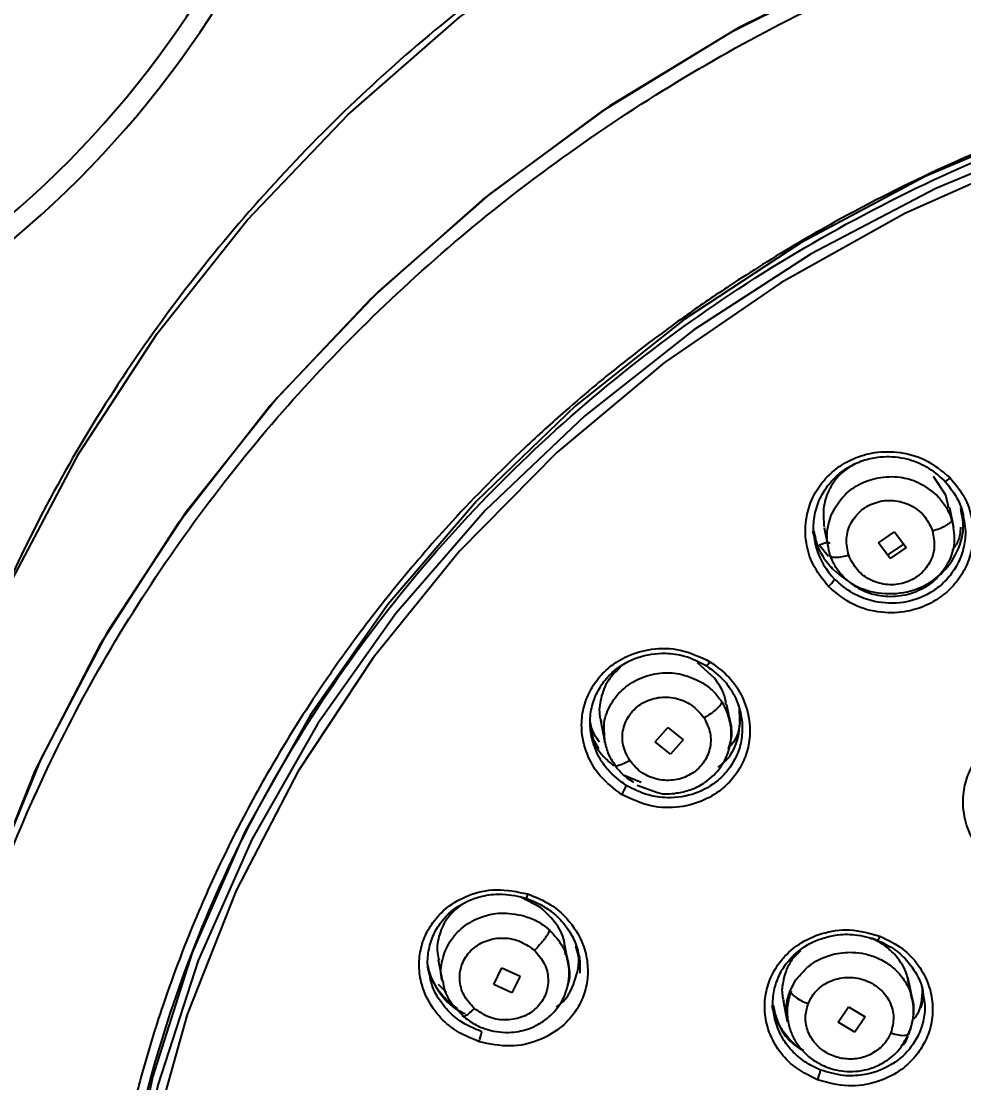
# Model space of a CAD drawing. Header units: millimetres. Extents: x 6110 to 6704, y -3675 to -2835.
# Drawn here: x 6312.05 to 6317.99, y -3189.62 to -3182.94 of the extents above; entities that cross this region are included whole.
import ezdxf

# ---------------------------------------------------------------- set-up
doc = ezdxf.new("R2010")
doc.units = ezdxf.units.MM
doc.header["$LTSCALE"] = 0.1
doc.layers.get('0').update_dxf_attribs({"lineweight": 13})
doc.layers.add('DIM', color=3, linetype='Continuous', lineweight=9)
doc.styles.get("Standard").update_dxf_attribs({"font": 'arial.ttf'})
doc.dimstyles.new('ISO-25', dxfattribs={"dimtxt": 2.5, "dimasz": 2.5, "dimexe": 1.25, "dimexo": 0.625, "dimtad": 1, "dimlfac": 5, "dimtxsty": 'Standard', "dimcen": 2.5, "dimadec": 0, "dimazin": 0, "dimtfac": 1, "dimtmove": 0, "dimatfit": 3, "dimfxl": 0, "dimarcsym": 0})

# ---------------------------------------------------------------- blocks, each defined once
blk = doc.blocks.new('*D64')
at = {"layer": 'Defpoints', "color": 0}
for p in [(6307.9519, -3094.4706), (6411.4918, -3594.1641), (6420.3266, -3594.1641)]:
    blk.add_point(p, dxfattribs=at)
at = {"layer": 'DIM', "color": 0, "lineweight": -2}
for p, q in [((6308.5769, -3094.4706), (6421.5766, -3094.4706)), ((6420.3266, -3098.4706), (6420.3266, -3590.1641)), ((6412.1168, -3594.1641), (6421.5766, -3594.1641))]:
    blk.add_line(p, q, dxfattribs=at)
at = {"layer": 'DIM', "color": 0}
for points in [[(6419.6599, -3098.4706), (6420.9932, -3098.4706), (6420.3266, -3094.4706)], [(6419.6599, -3590.1641), (6420.9932, -3590.1641), (6420.3266, -3594.1641)]]:
    blk.add_solid(points, dxfattribs=at)
at = {"layer": 'DIM', "color": 0, "insert": (6417.0795, -3344.3173), "char_height": 4, "attachment_point": 5, "rotation": 90}
blk.add_mtext('(2280)', dxfattribs=at)

msp = doc.modelspace()

# ---------------------------------------------------------------- linework, layer by layer
at = {"linetype": 'Continuous', "lineweight": 25}
for p, q in [((6317.8761, -3185.924), (6317.7973, -3185.8057)), ((6317.8946, -3186.0054), (6317.8761, -3185.924)), ((6317.1073, -3186.0702), (6317.1078, -3186.0573)), ((6317.9253, -3186.1283), (6317.901, -3186.004)), ((6317.1102, -3186.1287), (6317.1346, -3186.2536)), ((6317.9131, -3186.0776), (6317.9102, -3186.0687)), ((6317.0689, -3186.2386), (6317.0391, -3186.1534)), ((6317.4517, -3186.2241), (6317.5533, -3186.1551)), ((6317.5533, -3186.1551), (6317.6267, -3186.2535)), ((6317.1363, -3186.3107), (6317.0792, -3186.2385)), ((6317.5251, -3186.3224), (6317.4517, -3186.2241)), ((6317.5093, -3186.3012), (6317.6109, -3186.2323)), ((6317.6266, -3186.2533), (6317.525, -3186.3222)), ((6316.4188, -3187.0757), (6316.3116, -3186.9801)), ((6316.4658, -3187.2244), (6316.4606, -3187.2166)), ((6316.5196, -3187.3602), (6316.4968, -3187.2433)), ((6315.7007, -3187.3408), (6315.7281, -3187.4812)), ((6316.0452, -3187.477), (6316.1247, -3187.3871)), ((6316.1247, -3187.3871), (6316.2219, -3187.4646)), ((6315.7299, -3187.4811), (6315.7266, -3187.4234)), ((6316.2218, -3187.4645), (6316.1422, -3187.5543)), ((6316.1424, -3187.5545), (6316.0451, -3187.477)), ((6315.8515, -3187.6881), (6315.9582, -3187.7305)), ((6315.9316, -3187.7498), (6316.0605, -3187.7962)), ((6315.3247, -3188.5199), (6315.1961, -3188.4527)), ((6315.3799, -3188.6615), (6315.3728, -3188.6553)), ((6315.4766, -3188.7969), (6315.4796, -3188.8191)), ((6315.4987, -3188.869), (6315.4771, -3188.7582)), ((6316.9612, -3188.7939), (6316.9069, -3188.849)), ((6314.6798, -3188.8496), (6314.7066, -3188.9866)), ((6315.5719, -3188.8562), (6315.5714, -3188.9339)), ((6315.0293, -3189.006), (6315.0814, -3188.9013)), ((6315.0814, -3188.9013), (6315.1958, -3188.9533)), ((6314.7319, -3189.0557), (6314.6819, -3189.0065)), ((6315.1438, -3189.0579), (6315.0293, -3189.006)), ((6315.1957, -3188.9532), (6315.1436, -3189.0578)), ((6316.8959, -3189.0449), (6316.9319, -3188.9772)), ((6317.635, -3188.957), (6317.647, -3189.0212)), ((6317.6674, -3189.1102), (6317.6451, -3188.996)), ((6316.8516, -3189.1067), (6316.8774, -3189.239)), ((6317.1971, -3189.2428), (6317.2627, -3189.1458)), ((6317.2626, -3189.1457), (6317.369, -3189.2086)), ((6317.369, -3189.2086), (6317.3032, -3189.3058)), ((6317.3036, -3189.3052), (6317.1972, -3189.2423))]:
    msp.add_line(p, q, dxfattribs=at)
at = {"linetype": 'Continuous', "lineweight": 25, "flags": 128}
for points in [[(6311.9997, -3186.4519), (6312.4169, -3185.6609), (6312.9111, -3184.9056), (6313.4782, -3184.1922), (6314.1132, -3183.527), (6314.8109, -3182.9156), (6315.5651, -3182.3632), (6316.3695, -3181.8745), (6317.2173, -3181.4537), (6318.1011, -3181.1044), (6319.0134, -3180.8295), (6319.9466, -3180.6315), (6320.8925, -3180.5119), (6321.8432, -3180.4719), (6322.7904, -3180.5117), (6323.7263, -3180.631)], [(6322.0683, -3181.5723), (6321.1133, -3181.6125), (6320.163, -3181.7326), (6319.2256, -3181.9316), (6318.3091, -3182.2077), (6317.4212, -3182.5586), (6316.5696, -3182.9813), (6315.7615, -3183.4722), (6315.0038, -3184.0272), (6314.303, -3184.6414), (6313.6651, -3185.3096), (6313.0954, -3186.0262), (6312.5989, -3186.7851), (6312.1798, -3187.5796), (6311.8417, -3188.4032), (6311.5874, -3189.2486), (6311.4191, -3190.1088), (6311.3383, -3190.9764), (6311.3457, -3191.844), (6311.4411, -3192.7042), (6311.4877, -3192.9644)], [(6311.8104, -3188.4928), (6312.1424, -3187.6605), (6312.5569, -3186.857), (6313.0504, -3186.0891), (6313.6184, -3185.3635), (6314.2562, -3184.6865), (6314.9582, -3184.064), (6315.7182, -3183.5013), (6316.5298, -3183.0033), (6317.386, -3182.5744), (6318.2792, -3182.2181), (6319.2018, -3181.9377), (6320.1457, -3181.7355), (6321.1028, -3181.6134), (6322.0649, -3181.5723), (6323.0235, -3181.6126), (6323.9705, -3181.734)], [(6322.1372, -3183.0389), (6321.246, -3183.0739), (6320.3595, -3183.1881), (6319.4862, -3183.3804), (6318.6346, -3183.649), (6317.8128, -3183.9912), (6317.0287, -3184.4038), (6316.29, -3184.8828), (6315.6037, -3185.4235), (6314.9764, -3186.0208), (6314.4142, -3186.669), (6313.9225, -3187.3617), (6313.506, -3188.0923), (6313.1687, -3188.8538), (6312.9139, -3189.6388), (6312.7441, -3190.4398), (6312.6608, -3191.2491), (6312.6649, -3192.0588), (6312.7563, -3192.8612), (6312.7897, -3193.0443)], [(6320.3302, -3183.0927), (6320.2867, -3183.1004), (6319.4145, -3183.2974), (6318.5645, -3183.5705), (6317.7448, -3183.9172), (6316.9633, -3184.3339), (6316.2275, -3184.8168), (6315.5447, -3185.3612), (6314.9212, -3185.9618), (6314.3631, -3186.6128), (6313.8759, -3187.308), (6313.4641, -3188.0407), (6313.1318, -3188.8039), (6312.8821, -3189.5901), (6312.7175, -3190.3918), (6312.6395, -3191.2013), (6312.6489, -3192.0108), (6312.7457, -3192.8125), (6312.7707, -3192.9473)], [(6323.7546, -3183.2376), (6322.867, -3183.1261), (6321.9682, -3183.0959), (6321.067, -3183.1475), (6320.1725, -3183.2803), (6319.2936, -3183.4929), (6318.4389, -3183.7834), (6317.6171, -3184.1487), (6316.8361, -3184.5853), (6316.1039, -3185.0888), (6315.4277, -3185.6542), (6314.8142, -3186.2759), (6314.2695, -3186.9477), (6313.799, -3187.6629), (6313.4074, -3188.4145), (6313.0985, -3189.1949), (6312.8756, -3189.9964), (6312.7407, -3190.8111), (6312.6952, -3191.6308), (6312.7396, -3192.4474), (6312.833, -3193.0599)], [(6317.8673, -3185.8329), (6317.8677, -3185.8353), (6317.8695, -3185.8364), (6317.8727, -3185.836), (6317.8772, -3185.8342), (6317.8828, -3185.8311), (6317.8892, -3185.8267), (6317.8961, -3185.8213), (6317.9034, -3185.8151)], [(6317.162, -3186.3879), (6317.1611, -3186.3819), (6317.1566, -3186.3793), (6317.1564, -3186.3792)], [(6316.3666, -3186.9964), (6316.3666, -3186.999), (6316.3675, -3186.9999), (6316.3696, -3186.9991), (6316.3725, -3186.9966), (6316.3763, -3186.9925), (6316.3808, -3186.9871), (6316.3858, -3186.9804), (6316.391, -3186.9727)], [(6315.2335, -3188.4621), (6315.233, -3188.4649), (6315.2331, -3188.4659), (6315.2338, -3188.465), (6315.2351, -3188.4622), (6315.2369, -3188.4577), (6315.2392, -3188.4516), (6315.2418, -3188.4441), (6315.2447, -3188.4356)], [(6317.4433, -3188.7256), (6317.4433, -3188.7285), (6317.4441, -3188.7296), (6317.4457, -3188.7289), (6317.4478, -3188.7263), (6317.4506, -3188.7219), (6317.4538, -3188.716), (6317.4574, -3188.7088), (6317.4611, -3188.7005)], [(6317.5297, -3189.3104), (6317.5542, -3189.318), (6317.5777, -3189.3232), (6317.5991, -3189.3258), (6317.6176, -3189.3257), (6317.6323, -3189.3229), (6317.6425, -3189.3175), (6317.6478, -3189.3098), (6317.648, -3189.3001)]]:
    msp.add_lwpolyline(points, dxfattribs=at)
at = {"linetype": 'Continuous', "lineweight": 25}
for centre, radius, start, end in [((6307.9519, -3179.4706), 6.3125, 295.82625, 0), ((6307.9519, -3179.4706), 6.1875, 296.3878, 0), ((6317.5121, -3186.1253), 0.4697, 196.5399, 224.05857), ((6317.0605, -3186.399), 0.1257, 307.26415, 335.09509), ((6315.6555, -3187.678), 0.2213, 324.03067, 340.418), ((6314.1928, -3189.1092), 0.7871, 340.95614, 345.6807), ((6316.8213, -3189.4902), 0.2716, 334.81558, 348.45139)]:
    msp.add_arc(centre, radius, start, end, dxfattribs=at)
for points, knots in [([(6319.6511, -3180.6395), (6319.3486, -3180.7056), (6318.9235, -3180.7985), (6318.3084, -3180.9844), (6317.7898, -3181.1645), (6317.185, -3181.4142), (6316.567, -3181.7136), (6315.9418, -3182.0672), (6315.3238, -3182.4734), (6314.7231, -3182.9308), (6314.1486, -3183.4373), (6313.6078, -3183.9905), (6313.1072, -3184.5873), (6312.6527, -3185.2244), (6312.2499, -3185.8984), (6311.9025, -3186.605), (6311.6179, -3187.3404), (6311.408, -3188.0356), (6311.3258, -3188.4886), (6311.2904, -3188.6841)], [0, 0, 0, 0, 0.072858, 0.102382, 0.151396, 0.20232, 0.256976, 0.314058, 0.373046, 0.433526, 0.495213, 0.557901, 0.621443, 0.685734, 0.750702, 0.816301, 0.882503, 0.949299, 1, 1, 1, 1]), ([(6321.293, -3200.4848), (6320.8419, -3200.4691), (6319.9316, -3200.4374), (6318.485, -3200.1606), (6316.9759, -3199.6585), (6315.4952, -3198.875), (6314.1777, -3197.8646), (6313.0843, -3196.6701), (6312.2263, -3195.3056), (6311.6675, -3193.8944), (6311.3755, -3192.4687), (6311.3229, -3191.1361), (6311.4712, -3189.8407), (6311.8197, -3188.5137), (6312.4334, -3187.1212), (6313.3515, -3185.7431), (6314.5158, -3184.505), (6315.8723, -3183.4637), (6317.4071, -3182.6293), (6318.9812, -3182.0699), (6320.5618, -3181.737), (6321.5761, -3181.6974), (6322.0888, -3181.6773)], [0, 0, 0, 0, 0.041768, 0.084276, 0.137195, 0.191649, 0.244568, 0.299021, 0.351941, 0.406395, 0.452689, 0.499999, 0.541767, 0.584275, 0.637195, 0.691649, 0.744569, 0.799023, 0.851943, 0.906397, 0.952691, 1, 1, 1, 1]), ([(6321.7991, -3182.9463), (6321.7228, -3182.9478), (6321.4152, -3182.9538), (6320.9046, -3183.0029), (6320.3409, -3183.0865), (6319.7717, -3183.2015), (6319.1895, -3183.3525), (6318.5172, -3183.5773), (6317.8481, -3183.8541), (6317.2445, -3184.1583), (6316.8006, -3184.4197), (6316.4922, -3184.6179), (6316.2278, -3184.799), (6315.9468, -3185.007), (6315.6936, -3185.2098), (6315.4567, -3185.4118), (6315.1478, -3185.6932), (6314.7944, -3186.0517), (6314.4351, -3186.4658), (6314.1602, -3186.8203), (6313.8784, -3187.2214), (6313.6197, -3187.6377), (6313.3695, -3188.1065), (6313.1466, -3188.5897), (6312.9579, -3189.0844), (6312.8183, -3189.5422), (6312.7212, -3189.9298), (6312.6377, -3190.3432), (6312.5699, -3190.8104), (6312.5493, -3191.1498), (6312.5397, -3191.309)], [0, 0, 0, 0, 0.016152, 0.06518, 0.108195, 0.136441, 0.187727, 0.235089, 0.286244, 0.341117, 0.378772, 0.39631, 0.419682, 0.447617, 0.471622, 0.489801, 0.515124, 0.562464, 0.599762, 0.635688, 0.661677, 0.708732, 0.745176, 0.781227, 0.829118, 0.865649, 0.890819, 0.920962, 0.962932, 1, 1, 1, 1]), ([(6317.1366, -3186.499), (6317.0998, -3186.4528), (6317.0338, -3186.3699), (6316.9891, -3186.2145), (6316.9905, -3186.0717), (6317.0317, -3185.9416), (6317.095, -3185.8405), (6317.1786, -3185.7577), (6317.2831, -3185.6937), (6317.4143, -3185.651), (6317.5743, -3185.6451), (6317.754, -3185.691), (6317.8517, -3185.7722), (6317.9034, -3185.8151)], [0, 0, 0, 0, 0.108631, 0.194826, 0.299315, 0.374762, 0.450157, 0.520778, 0.591354, 0.673529, 0.769049, 0.877865, 1, 1, 1, 1]), ([(6317.0618, -3186.259), (6317.0539, -3186.2237), (6317.0383, -3186.1534), (6317.0473, -3186.0449), (6317.08, -3185.9433), (6317.1352, -3185.8544), (6317.207, -3185.782), (6317.2929, -3185.7271), (6317.3867, -3185.6927), (6317.5007, -3185.6756), (6317.627, -3185.6884), (6317.7619, -3185.7403), (6317.8313, -3185.8013), (6317.8673, -3185.8329)], [0, 0, 0, 0, 0.088169, 0.175692, 0.26419, 0.348273, 0.428647, 0.50922, 0.590806, 0.664292, 0.780383, 0.886225, 1, 1, 1, 1]), ([(6317.3051, -3185.7266), (6317.2759, -3185.7437), (6317.2101, -3185.7824), (6317.142, -3185.8773), (6317.0989, -3185.9963), (6317.1058, -3186.08), (6317.1094, -3186.1242)], [0, 0, 0, 0, 0.209135, 0.47089, 0.720112, 1, 1, 1, 1]), ([(6317.9034, -3185.8151), (6317.9364, -3185.8555), (6317.9975, -3185.9303), (6318.0496, -3186.083), (6318.0524, -3186.2336), (6318.0086, -3186.371), (6317.9468, -3186.4715), (6317.8657, -3186.5525), (6317.7618, -3186.6184), (6317.6287, -3186.6632), (6317.4645, -3186.6694), (6317.2844, -3186.6223), (6317.1875, -3186.5414), (6317.1366, -3186.499)], [0, 0, 0, 0, 0.095996, 0.177913, 0.298894, 0.374666, 0.447729, 0.518075, 0.585697, 0.672417, 0.770398, 0.879589, 1, 1, 1, 1]), ([(6317.1544, -3186.0499), (6317.175, -3186.0111), (6317.2156, -3185.9345), (6317.3227, -3185.853), (6317.45, -3185.8067), (6317.5819, -3185.804), (6317.7147, -3185.8402), (6317.7829, -3185.8954), (6317.8208, -3185.9261)], [0, 0, 0, 0, 0.169354, 0.333879, 0.496592, 0.66833, 0.815574, 1, 1, 1, 1]), ([(6317.8673, -3185.8329), (6317.9, -3185.8733), (6317.9424, -3185.9256), (6317.9699, -3185.9948), (6317.9825, -3186.0309), (6317.9852, -3186.0536), (6317.987, -3186.0683)], [0, 0, 0, 0, 0.571601, 0.741586, 0.833634, 1, 1, 1, 1]), ([(6317.2643, -3186.3022), (6317.2568, -3186.2676), (6317.2417, -3186.1988), (6317.2734, -3186.0959), (6317.3407, -3186.0134), (6317.4369, -3185.9624), (6317.5471, -3185.9507), (6317.6538, -3185.9808), (6317.7442, -3186.0471), (6317.775, -3186.1117), (6317.7904, -3186.144)], [0, 0, 0, 0, 0.126075, 0.250713, 0.374166, 0.497369, 0.621398, 0.746857, 0.873516, 1, 1, 1, 1]), ([(6317.1482, -3186.3035), (6317.1371, -3186.2577), (6317.1166, -3186.1725), (6317.1424, -3186.0886), (6317.1544, -3186.0499)], [0, 0, 0, 0, 0.538354, 1, 1, 1, 1]), ([(6317.162, -3186.3879), (6317.2113, -3186.4294), (6317.3075, -3186.5106), (6317.4958, -3186.5543), (6317.6784, -3186.5311), (6317.8362, -3186.4431), (6317.9463, -3186.3037), (6317.9982, -3186.1471), (6317.9775, -3186.0465), (6317.9693, -3186.0063)], [0, 0, 0, 0, 0.1574, 0.307157, 0.456812, 0.600494, 0.74341, 0.89736, 1, 1, 1, 1]), ([(6317.987, -3186.0683), (6317.9917, -3186.0906), (6318.0033, -3186.1454), (6317.9942, -3186.2378), (6317.9637, -3186.3376), (6317.9084, -3186.4284), (6317.8353, -3186.5026), (6317.7301, -3186.5698), (6317.5824, -3186.6125), (6317.4225, -3186.5992), (6317.28, -3186.544), (6317.2121, -3186.4847), (6317.1745, -3186.4519)], [0, 0, 0, 0, 0.05771, 0.141958, 0.233258, 0.322067, 0.408519, 0.492757, 0.630263, 0.778213, 0.876982, 1, 1, 1, 1]), ([(6317.9131, -3186.0776), (6317.9219, -3186.1222), (6317.9385, -3186.2056), (6317.9056, -3186.3315), (6317.8369, -3186.438), (6317.7324, -3186.5188), (6317.6086, -3186.5625), (6317.4793, -3186.5662), (6317.3463, -3186.5322), (6317.2755, -3186.4752), (6317.2368, -3186.444)], [0, 0, 0, 0, 0.134276, 0.250726, 0.376795, 0.499506, 0.622179, 0.74053, 0.858029, 1, 1, 1, 1]), ([(6317.9131, -3186.0776), (6317.9119, -3186.0827), (6317.9102, -3186.0907), (6317.8951, -3186.104), (6317.8793, -3186.1147), (6317.8596, -3186.1253), (6317.8311, -3186.138), (6317.8076, -3186.1454), (6317.7924, -3186.1502)], [0, 0, 0, 0, 0.243271, 0.373729, 0.506244, 0.637838, 0.765651, 1, 1, 1, 1]), ([(6317.9683, -3186.1254), (6317.9662, -3186.1557), (6317.9623, -3186.2097), (6317.9287, -3186.2529), (6317.914, -3186.272)], [0, 0, 0, 0, 0.559395, 1, 1, 1, 1]), ([(6317.0457, -3186.1484), (6317.0512, -3186.1819), (6317.0658, -3186.2713), (6317.125, -3186.343), (6317.162, -3186.3879)], [0, 0, 0, 0, 0.3752555, 1, 1, 1, 1]), ([(6317.7924, -3186.1502), (6317.7988, -3186.1843), (6317.8116, -3186.252), (6317.7785, -3186.3524), (6317.711, -3186.4329), (6317.6156, -3186.4825), (6317.5073, -3186.4936), (6317.4021, -3186.4645), (6317.3115, -3186.3993), (6317.2801, -3186.3347), (6317.2643, -3186.3022)], [0, 0, 0, 0, 0.125218, 0.248566, 0.372043, 0.495668, 0.618933, 0.743085, 0.870615, 1, 1, 1, 1]), ([(6317.7904, -3186.144), (6317.7907, -3186.145), (6317.7914, -3186.1471), (6317.7921, -3186.1492), (6317.7924, -3186.1502)], [0, 0, 0, 0, 0.500272, 1, 1, 1, 1]), ([(6317.1448, -3186.2295), (6317.1438, -3186.2272), (6317.1422, -3186.2238), (6317.1336, -3186.2227), (6317.1223, -3186.2236), (6317.104, -3186.2281), (6317.0872, -3186.2352), (6317.0792, -3186.2385)], [0, 0, 0, 0, 0.247721, 0.37871, 0.510863, 0.766994, 1, 1, 1, 1]), ([(6317.2643, -3186.3022), (6317.2504, -3186.306), (6317.2212, -3186.3142), (6317.1828, -3186.3184), (6317.1548, -3186.3155), (6317.1504, -3186.3074), (6317.1482, -3186.3035)], [0, 0, 0, 0, 0.23287, 0.488868, 0.751054, 1, 1, 1, 1]), ([(6317.2368, -3186.444), (6317.2179, -3186.4228), (6317.1803, -3186.3806), (6317.1589, -3186.3292), (6317.1482, -3186.3035)], [0, 0, 0, 0, 0.499996, 1, 1, 1, 1]), ([(6315.8346, -3187.808), (6315.7868, -3187.7721), (6315.7009, -3187.7078), (6315.6163, -3187.5686), (6315.5794, -3187.4311), (6315.5843, -3187.2964), (6315.6184, -3187.1845), (6315.6768, -3187.0855), (6315.7604, -3186.9997), (6315.8756, -3186.9283), (6316.0282, -3186.8855), (6316.2138, -3186.888), (6316.3297, -3186.9434), (6316.391, -3186.9727)], [0, 0, 0, 0, 0.108631, 0.194826, 0.299315, 0.374762, 0.450157, 0.520778, 0.591354, 0.673529, 0.769049, 0.877865, 1, 1, 1, 1]), ([(6315.6577, -3187.4922), (6315.6495, -3187.4597), (6315.6325, -3187.3925), (6315.6375, -3187.2877), (6315.6668, -3187.1863), (6315.7198, -3187.0962), (6315.8055, -3187.0076), (6315.9371, -3186.9346), (6316.0928, -3186.9122), (6316.2425, -3186.933), (6316.3224, -3186.9738), (6316.3666, -3186.9964)], [0, 0, 0, 0, 0.090505, 0.187212, 0.283255, 0.377215, 0.469258, 0.613145, 0.768074, 0.871457, 1, 1, 1, 1]), ([(6316.391, -3186.9727), (6316.4336, -3187.0039), (6316.5125, -3187.0617), (6316.6036, -3187.1964), (6316.6467, -3187.3406), (6316.6411, -3187.4829), (6316.6084, -3187.5938), (6316.5519, -3187.6905), (6316.4694, -3187.7779), (6316.353, -3187.8519), (6316.1964, -3187.8959), (6316.0101, -3187.8923), (6315.895, -3187.837), (6315.8346, -3187.808)], [0, 0, 0, 0, 0.095996, 0.177913, 0.298894, 0.374666, 0.447729, 0.518075, 0.585697, 0.672417, 0.770398, 0.879589, 1, 1, 1, 1]), ([(6316.3666, -3186.9964), (6316.4088, -3187.0277), (6316.4634, -3187.0683), (6316.5087, -3187.1283), (6316.5423, -3187.1796), (6316.5771, -3187.2519), (6316.5878, -3187.3212), (6316.5929, -3187.3538)], [0, 0, 0, 0, 0.350511, 0.454747, 0.511192, 0.77045, 1, 1, 1, 1]), ([(6315.8265, -3187.0069), (6315.7992, -3187.0335), (6315.7421, -3187.0892), (6315.7013, -3187.2002), (6315.6885, -3187.293), (6315.704, -3187.3414), (6315.7075, -3187.3524)], [0, 0, 0, 0, 0.291419, 0.608859, 0.9111, 1, 1, 1, 1]), ([(6315.7266, -3187.4234), (6315.725, -3187.4071), (6315.7191, -3187.3482), (6315.7553, -3187.2498), (6315.832, -3187.1464), (6315.9438, -3187.0723), (6316.0704, -3187.039), (6316.2089, -3187.0428), (6316.29, -3187.0799), (6316.3351, -3187.1005)], [0, 0, 0, 0, 0.060859, 0.219907, 0.374418, 0.527229, 0.688515, 0.826798, 1, 1, 1, 1]), ([(6316.4922, -3187.244), (6316.491, -3187.2309), (6316.4855, -3187.1697), (6316.4482, -3187.1171), (6316.4188, -3187.0757)], [0, 0, 0, 0, 0.213429, 1, 1, 1, 1]), ([(6315.8855, -3187.5955), (6315.8689, -3187.564), (6315.8359, -3187.5014), (6315.8389, -3187.3951), (6315.8817, -3187.3002), (6315.9609, -3187.2288), (6316.0639, -3187.192), (6316.175, -3187.1962), (6316.28, -3187.239), (6316.327, -3187.294), (6316.3505, -3187.3214)], [0, 0, 0, 0, 0.1260748, 0.250713, 0.374166, 0.4973687, 0.6213976, 0.7468575, 0.8735163, 1, 1, 1, 1]), ([(6316.4658, -3187.2244), (6316.4642, -3187.2302), (6316.4619, -3187.2392), (6316.4474, -3187.2566), (6316.4326, -3187.2713), (6316.4145, -3187.2866), (6316.3887, -3187.3061), (6316.3677, -3187.3187), (6316.3541, -3187.3269)], [0, 0, 0, 0, 0.2432711, 0.373729, 0.5062443, 0.6378379, 0.765651, 1, 1, 1, 1]), ([(6316.4434, -3187.6371), (6316.465, -3187.6189), (6316.5297, -3187.564), (6316.5864, -3187.4235), (6316.5785, -3187.3073), (6316.5744, -3187.2471)], [0, 0, 0, 0, 0.193496, 0.582044, 1, 1, 1, 1]), ([(6316.4658, -3187.2244), (6316.4861, -3187.265), (6316.5239, -3187.3409), (6316.5314, -3187.4479), (6316.5107, -3187.5031), (6316.5038, -3187.5215)], [0, 0, 0, 0, 0.434165, 0.810689, 1, 1, 1, 1]), ([(6316.3541, -3187.3269), (6316.3695, -3187.3582), (6316.4, -3187.4203), (6316.3949, -3187.5245), (6316.3515, -3187.6176), (6316.2727, -3187.6874), (6316.1712, -3187.7232), (6316.0619, -3187.7196), (6315.957, -3187.6779), (6315.9094, -3187.6231), (6315.8855, -3187.5955)], [0, 0, 0, 0, 0.125218, 0.248566, 0.372043, 0.495668, 0.618933, 0.743085, 0.870615, 1, 1, 1, 1]), ([(6316.0605, -3187.7962), (6316.0613, -3187.7964), (6316.0989, -3187.8101), (6316.1723, -3187.8026), (6316.2694, -3187.7823), (6316.3642, -3187.736), (6316.4405, -3187.667), (6316.4927, -3187.583), (6316.5209, -3187.5003), (6316.5302, -3187.4038), (6316.5139, -3187.3388), (6316.5054, -3187.3048)], [0, 0, 0, 0, 0.00299, 0.149566, 0.259544, 0.377604, 0.540195, 0.638849, 0.748516, 0.868866, 1, 1, 1, 1]), ([(6316.3505, -3187.3214), (6316.3511, -3187.3223), (6316.3523, -3187.3242), (6316.3535, -3187.326), (6316.3541, -3187.3269)], [0, 0, 0, 0, 0.500272, 1, 1, 1, 1]), ([(6316.5005, -3187.2926), (6316.5026, -3187.2985), (6316.5051, -3187.3061), (6316.5037, -3187.3138), (6316.5034, -3187.3154)], [0, 0, 0, 0, 0.787818, 1, 1, 1, 1]), ([(6316.5776, -3187.3212), (6316.578, -3187.3251), (6316.5843, -3187.3862), (6316.5583, -3187.4627), (6316.5112, -3187.5135), (6316.5038, -3187.5215)], [0, 0, 0, 0, 0.053547, 0.8509, 1, 1, 1, 1]), ([(6315.6373, -3187.3716), (6315.6384, -3187.3865), (6315.6434, -3187.458), (6315.6963, -3187.5538), (6315.7638, -3187.6101), (6315.7863, -3187.6288)], [0, 0, 0, 0, 0.149391, 0.717026, 1, 1, 1, 1]), ([(6315.6956, -3187.4795), (6315.6771, -3187.4541), (6315.6495, -3187.4163), (6315.6417, -3187.3716), (6315.6391, -3187.3569)], [0, 0, 0, 0, 0.669602, 1, 1, 1, 1]), ([(6315.692, -3187.5214), (6315.6796, -3187.5015), (6315.6562, -3187.4643), (6315.6455, -3187.4226), (6315.6405, -3187.4031)], [0, 0, 0, 0, 0.531807, 1, 1, 1, 1]), ([(6316.5929, -3187.3538), (6316.5935, -3187.3894), (6316.5947, -3187.4596), (6316.5644, -3187.5597), (6316.5139, -3187.6481), (6316.4303, -3187.737), (6316.2996, -3187.8123), (6316.142, -3187.8366), (6315.9901, -3187.8163), (6315.909, -3187.7751), (6315.864, -3187.7522)], [0, 0, 0, 0, 0.106405, 0.209907, 0.310661, 0.408836, 0.569092, 0.741519, 0.85663, 1, 1, 1, 1]), ([(6318.1609, -3188.229), (6318.1195, -3188.1861), (6318.0456, -3188.1096), (6317.9892, -3187.9609), (6317.9789, -3187.8223), (6318.0083, -3187.6922), (6318.0629, -3187.587), (6318.1393, -3187.4982), (6318.2392, -3187.4251), (6318.3686, -3187.3715), (6318.5286, -3187.353), (6318.708, -3187.3836), (6318.8096, -3187.4529), (6318.8628, -3187.4892)], [0, 0, 0, 0, 0.110615, 0.197326, 0.298405, 0.374494, 0.45069, 0.521648, 0.592574, 0.678268, 0.774745, 0.881979, 1, 1, 1, 1]), ([(6315.864, -3187.7522), (6315.8223, -3187.7213), (6315.7681, -3187.6811), (6315.7233, -3187.622), (6315.6889, -3187.5707), (6315.6718, -3187.5277), (6315.6577, -3187.4922)], [0, 0, 0, 0, 0.4511951, 0.5850776, 0.6572553, 1, 1, 1, 1]), ([(6315.7283, -3187.475), (6315.7349, -3187.5029), (6315.7486, -3187.5605), (6315.7823, -3187.6096), (6315.7997, -3187.6349)], [0, 0, 0, 0, 0.484986, 1, 1, 1, 1]), ([(6315.8855, -3187.5955), (6315.8733, -3187.6024), (6315.8476, -3187.6168), (6315.8146, -3187.6289), (6315.7913, -3187.6311), (6315.7885, -3187.6232), (6315.7871, -3187.6194)], [0, 0, 0, 0, 0.23287, 0.488868, 0.751054, 1, 1, 1, 1]), ([(6315.9112, -3187.7336), (6315.8872, -3187.7177), (6315.8392, -3187.686), (6315.8045, -3187.6416), (6315.7871, -3187.6194)], [0, 0, 0, 0, 0.4999964, 1, 1, 1, 1]), ([(6314.9368, -3189.366), (6314.8811, -3189.3426), (6314.7812, -3189.3006), (6314.6622, -3189.1865), (6314.5894, -3189.0629), (6314.5577, -3188.9324), (6314.56, -3188.8171), (6314.5893, -3188.7086), (6314.6463, -3188.6069), (6314.7376, -3188.5118), (6314.8726, -3188.4355), (6315.0515, -3188.3951), (6315.1779, -3188.4216), (6315.2447, -3188.4356)], [0, 0, 0, 0, 0.108631, 0.194826, 0.299315, 0.374762, 0.450157, 0.520778, 0.591354, 0.673529, 0.769049, 0.877865, 1, 1, 1, 1]), ([(6314.6249, -3188.9419), (6314.6219, -3188.931), (6314.6101, -3188.887), (6314.6147, -3188.8067), (6314.6392, -3188.7081), (6314.6981, -3188.6024), (6314.8048, -3188.5016), (6314.9482, -3188.4442), (6315.0974, -3188.4297), (6315.185, -3188.4505), (6315.2335, -3188.4621)], [0, 0, 0, 0, 0.0366217, 0.1476845, 0.2597466, 0.3707965, 0.5413771, 0.7250474, 0.8476104, 1, 1, 1, 1]), ([(6315.2447, -3188.4356), (6315.2941, -3188.4557), (6315.3856, -3188.493), (6315.5096, -3188.6013), (6315.59, -3188.7299), (6315.6233, -3188.8678), (6315.6219, -3188.9818), (6315.5939, -3189.0877), (6315.5383, -3189.1908), (6315.4466, -3189.2886), (6315.3081, -3189.367), (6315.1282, -3189.4065), (6315.0026, -3189.3799), (6314.9368, -3189.366)], [0, 0, 0, 0, 0.095996, 0.177913, 0.298894, 0.374666, 0.447729, 0.518075, 0.585697, 0.672417, 0.770398, 0.879589, 1, 1, 1, 1]), ([(6315.2335, -3188.4621), (6315.2824, -3188.4824), (6315.3458, -3188.5089), (6315.4053, -3188.5562), (6315.4514, -3188.5976), (6315.5028, -3188.6594), (6315.5527, -3188.7547), (6315.5653, -3188.8215), (6315.5719, -3188.8562)], [0, 0, 0, 0, 0.280686, 0.364158, 0.409359, 0.61697, 0.800792, 1, 1, 1, 1]), ([(6314.8204, -3188.5071), (6314.7922, -3188.531), (6314.7332, -3188.5808), (6314.6841, -3188.6871), (6314.6668, -3188.7838), (6314.6813, -3188.8394), (6314.6856, -3188.8555)], [0, 0, 0, 0, 0.273401, 0.571493, 0.875234, 1, 1, 1, 1]), ([(6315.4749, -3188.7583), (6315.4747, -3188.754), (6315.4734, -3188.7088), (6315.4274, -3188.6187), (6315.3607, -3188.5545), (6315.3247, -3188.5199)], [0, 0, 0, 0, 0.0467397, 0.4861085, 1, 1, 1, 1]), ([(6314.7066, -3188.9825), (6314.706, -3188.981), (6314.6912, -3188.9393), (6314.7023, -3188.8506), (6314.7462, -3188.734), (6314.8342, -3188.6369), (6314.9471, -3188.5756), (6315.0819, -3188.5471), (6315.1704, -3188.5638), (6315.2197, -3188.5731)], [0, 0, 0, 0, 0.006532, 0.17478, 0.33823, 0.499881, 0.670496, 0.816778, 1, 1, 1, 1]), ([(6315.3799, -3188.6615), (6315.3782, -3188.6681), (6315.3755, -3188.6782), (6315.3628, -3188.6994), (6315.3502, -3188.7177), (6315.335, -3188.7372), (6315.3137, -3188.7624), (6315.2966, -3188.7795), (6315.2856, -3188.7906)], [0, 0, 0, 0, 0.2432728, 0.3737312, 0.5062467, 0.6378401, 0.7656527, 1, 1, 1, 1]), ([(6315.3799, -3188.6615), (6315.4115, -3188.6959), (6315.4705, -3188.7601), (6315.505, -3188.8817), (6315.5117, -3188.9688), (6315.4939, -3189.0103), (6315.4926, -3189.0134)], [0, 0, 0, 0, 0.3472, 0.648306, 0.974286, 1, 1, 1, 1]), ([(6317.0671, -3189.6057), (6317.0125, -3189.5783), (6316.9152, -3189.5295), (6316.8086, -3189.4078), (6316.7493, -3189.2816), (6316.7303, -3189.1513), (6316.744, -3189.0364), (6316.784, -3188.9303), (6316.8518, -3188.8317), (6316.9542, -3188.7422), (6317.098, -3188.6761), (6317.2776, -3188.6496), (6317.398, -3188.683), (6317.4611, -3188.7005)], [0, 0, 0, 0, 0.111025, 0.197938, 0.298785, 0.374955, 0.451231, 0.522126, 0.592986, 0.678575, 0.774948, 0.88208, 1, 1, 1, 1]), ([(6314.9081, -3189.1566), (6314.8837, -3189.1302), (6314.835, -3189.0777), (6314.809, -3188.9749), (6314.8243, -3188.8739), (6314.881, -3188.7871), (6314.9701, -3188.728), (6315.0779, -3188.7064), (6315.1905, -3188.7233), (6315.2506, -3188.7652), (6315.2806, -3188.7861)], [0, 0, 0, 0, 0.126075, 0.250713, 0.374166, 0.497369, 0.621398, 0.746857, 0.873516, 1, 1, 1, 1]), ([(6316.8025, -3189.2367), (6316.7956, -3189.2024), (6316.7819, -3189.134), (6316.7941, -3189.0302), (6316.8296, -3188.9332), (6316.8984, -3188.8322), (6317.014, -3188.7394), (6317.162, -3188.6911), (6317.3114, -3188.6857), (6317.3966, -3188.7115), (6317.4433, -3188.7256)], [0, 0, 0, 0, 0.106286, 0.211647, 0.316347, 0.419394, 0.577643, 0.746359, 0.861086, 1, 1, 1, 1]), ([(6317.4611, -3188.7005), (6317.5114, -3188.7253), (6317.6031, -3188.7704), (6317.7141, -3188.8886), (6317.7786, -3189.0197), (6317.7975, -3189.1554), (6317.7845, -3189.2685), (6317.7465, -3189.3703), (6317.682, -3189.4682), (6317.5819, -3189.5595), (6317.4363, -3189.629), (6317.2536, -3189.6574), (6317.1312, -3189.6235), (6317.0671, -3189.6057)], [0, 0, 0, 0, 0.1019474, 0.1859598, 0.2995658, 0.376417, 0.4496812, 0.5193512, 0.5854207, 0.6729609, 0.7712574, 0.8802655, 1, 1, 1, 1]), ([(6317.4433, -3188.7256), (6317.4778, -3188.7419), (6317.5469, -3188.7745), (6317.6303, -3188.849), (6317.6919, -3188.9365), (6317.7272, -3189.0129), (6317.7326, -3189.0604), (6317.7341, -3189.0735)], [0, 0, 0, 0, 0.234519, 0.469057, 0.688553, 0.914365, 1, 1, 1, 1]), ([(6315.2856, -3188.7906), (6315.3089, -3188.8171), (6315.355, -3188.8697), (6315.3785, -3188.9709), (6315.362, -3189.0703), (6315.3052, -3189.1555), (6315.2174, -3189.2133), (6315.1114, -3189.235), (6314.9993, -3189.2192), (6314.9387, -3189.1775), (6314.9081, -3189.1566)], [0, 0, 0, 0, 0.125218, 0.248566, 0.372043, 0.495668, 0.618933, 0.743085, 0.870615, 1, 1, 1, 1]), ([(6315.2806, -3188.7861), (6315.2814, -3188.7869), (6315.2831, -3188.7883), (6315.2848, -3188.7898), (6315.2856, -3188.7906)], [0, 0, 0, 0, 0.500272, 1, 1, 1, 1]), ([(6315.4231, -3189.146), (6315.4329, -3189.1395), (6315.4899, -3189.102), (6315.5435, -3188.9873), (6315.5763, -3188.8574), (6315.5531, -3188.7844), (6315.547, -3188.765)], [0, 0, 0, 0, 0.081414, 0.471469, 0.859444, 1, 1, 1, 1]), ([(6316.9319, -3188.9772), (6316.9615, -3188.9422), (6317.0221, -3188.8705), (6317.1531, -3188.812), (6317.2727, -3188.7986), (6317.3703, -3188.8112), (6317.4536, -3188.8388), (6317.529, -3188.8841), (6317.5974, -3188.9495), (6317.6555, -3189.0431), (6317.6844, -3189.1697), (6317.6598, -3189.2578), (6317.648, -3189.3001)], [0, 0, 0, 0, 0.121465, 0.248878, 0.358769, 0.425386, 0.499658, 0.583856, 0.653834, 0.750779, 0.880329, 1, 1, 1, 1]), ([(6314.6097, -3188.8726), (6314.6153, -3188.8972), (6314.6279, -3188.9529), (6314.6817, -3189.0529), (6314.7547, -3189.1439), (6314.8276, -3189.1791), (6314.8487, -3189.1892)], [0, 0, 0, 0, 0.187788, 0.42603, 0.833854, 1, 1, 1, 1]), ([(6314.8337, -3189.2022), (6314.8586, -3189.2216), (6314.9064, -3189.2588), (6315.0105, -3189.3006), (6315.1311, -3189.3144), (6315.248, -3189.2891), (6315.3345, -3189.2453), (6315.4084, -3189.185), (6315.4745, -3189.0942), (6315.5051, -3188.9894), (6315.5055, -3188.8912), (6315.4914, -3188.8402), (6315.4841, -3188.8139)], [0, 0, 0, 0, 0.092051, 0.176803, 0.3211, 0.434685, 0.520078, 0.605564, 0.714186, 0.845991, 0.920432, 1, 1, 1, 1]), ([(6316.9069, -3188.849), (6316.8931, -3188.872), (6316.8661, -3188.917), (6316.856, -3188.9678), (6316.8511, -3188.9927)], [0, 0, 0, 0, 0.5113691, 1, 1, 1, 1]), ([(6317.6411, -3188.9969), (6317.6368, -3188.973), (6317.6246, -3188.9058), (6317.5805, -3188.8503), (6317.5521, -3188.8145)], [0, 0, 0, 0, 0.355948, 1, 1, 1, 1]), ([(6314.8028, -3189.1583), (6314.7744, -3189.1367), (6314.7115, -3189.089), (6314.6451, -3188.9946), (6314.6238, -3188.922), (6314.614, -3188.8885)], [0, 0, 0, 0, 0.307282, 0.679967, 1, 1, 1, 1]), ([(6314.9554, -3189.3038), (6314.907, -3189.2837), (6314.8443, -3189.2576), (6314.7853, -3189.2111), (6314.7387, -3189.1697), (6314.6869, -3189.1072), (6314.6406, -3189.0216), (6314.6296, -3188.9655), (6314.6249, -3188.9419)], [0, 0, 0, 0, 0.296253, 0.38416, 0.431552, 0.656597, 0.855197, 1, 1, 1, 1]), ([(6314.7101, -3188.983), (6314.7112, -3188.9952), (6314.716, -3189.0461), (6314.7603, -3189.1299), (6314.8174, -3189.1845), (6314.8458, -3189.2117)], [0, 0, 0, 0, 0.136436, 0.57049, 1, 1, 1, 1]), ([(6316.8511, -3188.9927), (6316.8505, -3188.9948), (6316.8427, -3189.0245), (6316.843, -3189.0663), (6316.8528, -3189.1034), (6316.8553, -3189.1129)], [0, 0, 0, 0, 0.05467, 0.759246, 1, 1, 1, 1]), ([(6317.0095, -3189.1259), (6317.0168, -3189.1102), (6317.0315, -3189.079), (6317.0659, -3189.0387), (6317.1075, -3189.0051), (6317.1559, -3188.9801), (6317.2089, -3188.9646), (6317.2826, -3188.9573), (6317.3748, -3188.9742), (6317.4669, -3189.0311), (6317.5281, -3189.1136), (6317.5553, -3189.2126), (6317.5383, -3189.2775), (6317.5297, -3189.3104)], [0, 0, 0, 0, 0.063447, 0.126894, 0.190419, 0.25409, 0.317953, 0.382022, 0.509878, 0.633989, 0.754188, 0.875086, 1, 1, 1, 1]), ([(6317.719, -3189.1516), (6317.7238, -3189.135), (6317.7369, -3189.0902), (6317.7328, -3189.0387), (6317.7237, -3189.0072), (6317.7227, -3189.0039)], [0, 0, 0, 0, 0.347331, 0.933367, 1, 1, 1, 1]), ([(6316.8843, -3189.2377), (6316.8782, -3189.2142), (6316.8616, -3189.15), (6316.8826, -3189.0857), (6316.8959, -3189.0449)], [0, 0, 0, 0, 0.364908, 1, 1, 1, 1]), ([(6316.9019, -3189.0466), (6316.8922, -3189.0781), (6316.8737, -3189.1381), (6316.8773, -3189.2282), (6316.8982, -3189.3062), (6316.9397, -3189.3865), (6317.0021, -3189.4562), (6317.089, -3189.5132), (6317.194, -3189.5516), (6317.3079, -3189.5576), (6317.4146, -3189.5335), (6317.5028, -3189.4906), (6317.5867, -3189.4201), (6317.6211, -3189.3543), (6317.6391, -3189.3199)], [0, 0, 0, 0, 0.083896, 0.160126, 0.228738, 0.289751, 0.388566, 0.459073, 0.545039, 0.66034, 0.730728, 0.810891, 0.901129, 1, 1, 1, 1]), ([(6316.8959, -3189.0449), (6316.8988, -3189.0514), (6316.9046, -3189.0647), (6316.9322, -3189.088), (6316.9688, -3189.1099), (6316.9963, -3189.1207), (6317.0095, -3189.1259)], [0, 0, 0, 0, 0.2501265, 0.5115657, 0.7666357, 1, 1, 1, 1]), ([(6317.7341, -3189.0735), (6317.7381, -3189.0949), (6317.7483, -3189.1498), (6317.7363, -3189.2384), (6317.7033, -3189.3319), (6317.6377, -3189.4319), (6317.5242, -3189.5271), (6317.3742, -3189.5783), (6317.222, -3189.585), (6317.1351, -3189.5589), (6317.0874, -3189.5445)], [0, 0, 0, 0, 0.069193, 0.177001, 0.281655, 0.383244, 0.551278, 0.730425, 0.852004, 1, 1, 1, 1]), ([(6317.6389, -3189.3194), (6317.6469, -3189.3009), (6317.6638, -3189.2617), (6317.6737, -3189.1973), (6317.6729, -3189.1304), (6317.662, -3189.0877), (6317.6565, -3189.0666)], [0, 0, 0, 0, 0.231571, 0.49149, 0.747904, 1, 1, 1, 1]), ([(6317.7268, -3189.0333), (6317.7245, -3189.0908), (6317.7218, -3189.1603), (6317.6807, -3189.2153), (6317.6736, -3189.2248)], [0, 0, 0, 0, 0.8273482, 1, 1, 1, 1]), ([(6316.98, -3189.422), (6316.9748, -3189.4192), (6316.9346, -3189.3976), (6316.8766, -3189.3367), (6316.811, -3189.2439), (6316.7916, -3189.1732), (6316.7819, -3189.1379)], [0, 0, 0, 0, 0.047252, 0.36746, 0.684747, 1, 1, 1, 1]), ([(6316.789, -3189.1361), (6316.7982, -3189.1774), (6316.819, -3189.2716), (6316.8943, -3189.3731), (6316.9619, -3189.4117), (6316.98, -3189.422)], [0, 0, 0, 0, 0.362964, 0.829768, 1, 1, 1, 1]), ([(6317.464, -3189.404), (6317.4395, -3189.4221), (6317.3911, -3189.4577), (6317.3003, -3189.4786), (6317.2087, -3189.4731), (6317.1221, -3189.4398), (6317.05, -3189.3806), (6317.0031, -3189.3017), (6316.9854, -3189.2119), (6317.0015, -3189.1545), (6317.0095, -3189.1259)], [0, 0, 0, 0, 0.125392, 0.247118, 0.36741, 0.489931, 0.617011, 0.745334, 0.872976, 1, 1, 1, 1]), ([(6314.9081, -3189.1566), (6314.8985, -3189.1659), (6314.8781, -3189.1856), (6314.8528, -3189.2038), (6314.836, -3189.2098), (6314.8347, -3189.2025), (6314.8342, -3189.1992)], [0, 0, 0, 0, 0.241663, 0.50733, 0.779419, 1, 1, 1, 1]), ([(6317.0874, -3189.5445), (6317.0536, -3189.5287), (6316.9859, -3189.4969), (6316.9034, -3189.4237), (6316.8379, -3189.3367), (6316.8144, -3189.2703), (6316.8025, -3189.2367)], [0, 0, 0, 0, 0.2511496, 0.502316, 0.7489093, 1, 1, 1, 1]), ([(6317.5297, -3189.3104), (6317.5215, -3189.3278), (6317.5053, -3189.3624), (6317.4778, -3189.3901), (6317.464, -3189.404)], [0, 0, 0, 0, 0.499962, 1, 1, 1, 1]), ([(6317.5924, -3189.3959), (6317.5926, -3189.3958), (6317.6158, -3189.3817), (6317.6278, -3189.3569), (6317.6397, -3189.3323)], [0, 0, 0, 0, 0.009375, 1, 1, 1, 1])]:
    msp.add_open_spline(points, degree=3, knots=knots, dxfattribs=at)
for points in [[(6312.607, -3191.2898), (6312.6299, -3190.9908), (6312.6757, -3190.3928), (6312.8786, -3189.5062), (6313.1769, -3188.6404), (6313.5771, -3187.8055), (6314.0717, -3187.0111), (6314.6558, -3186.2667), (6315.3224, -3185.5807), (6316.0636, -3184.9614), (6316.871, -3184.4157), (6317.735, -3183.9503), (6318.6456, -3183.5703), (6319.5921, -3183.2804), (6320.5637, -3183.0834), (6321.5485, -3182.9839), (6322.5369, -3182.9743), (6323.1859, -3183.0497), (6323.5104, -3183.0873)], [(6317.8208, -3185.9261), (6317.8399, -3185.9475), (6317.878, -3185.9904), (6317.8995, -3186.0426), (6317.9102, -3186.0687)], [(6316.3351, -3187.1005), (6316.3594, -3187.1166), (6316.4081, -3187.1488), (6316.4431, -3187.194), (6316.4606, -3187.2166)], [(6315.2197, -3188.5731), (6315.2476, -3188.5829), (6315.3034, -3188.6025), (6315.3497, -3188.6377), (6315.3728, -3188.6553)], [(6317.5521, -3188.8145), (6317.531, -3188.794), (6317.4889, -3188.753), (6317.4352, -3188.7268), (6317.4083, -3188.7137)]]:
    msp.add_open_spline(points, degree=3, dxfattribs=at)

# ---------------------------------------------------------------- dimensions: what is measured, and where the dimension line sits
at = {"layer": 'DIM'}
dim = msp.add_linear_dim(base=(6420.3266, -3594.1641), p1=(6307.9519, -3094.4706), p2=(6411.4918, -3594.1641), angle=90, text='(2280)', dimstyle='ISO-25', override={"dimtxt": 4, "dimasz": 4, "dimlfac": 4, "dimadec": 1, "dimfxl": 1.25}, dxfattribs=at)
dim.commit()
dim.dimension.update_dxf_attribs({"geometry": '*D64', "text_midpoint": (6420.3266, -3344.3173), "dimtype": 160})

doc.saveas('drawing.dxf')
